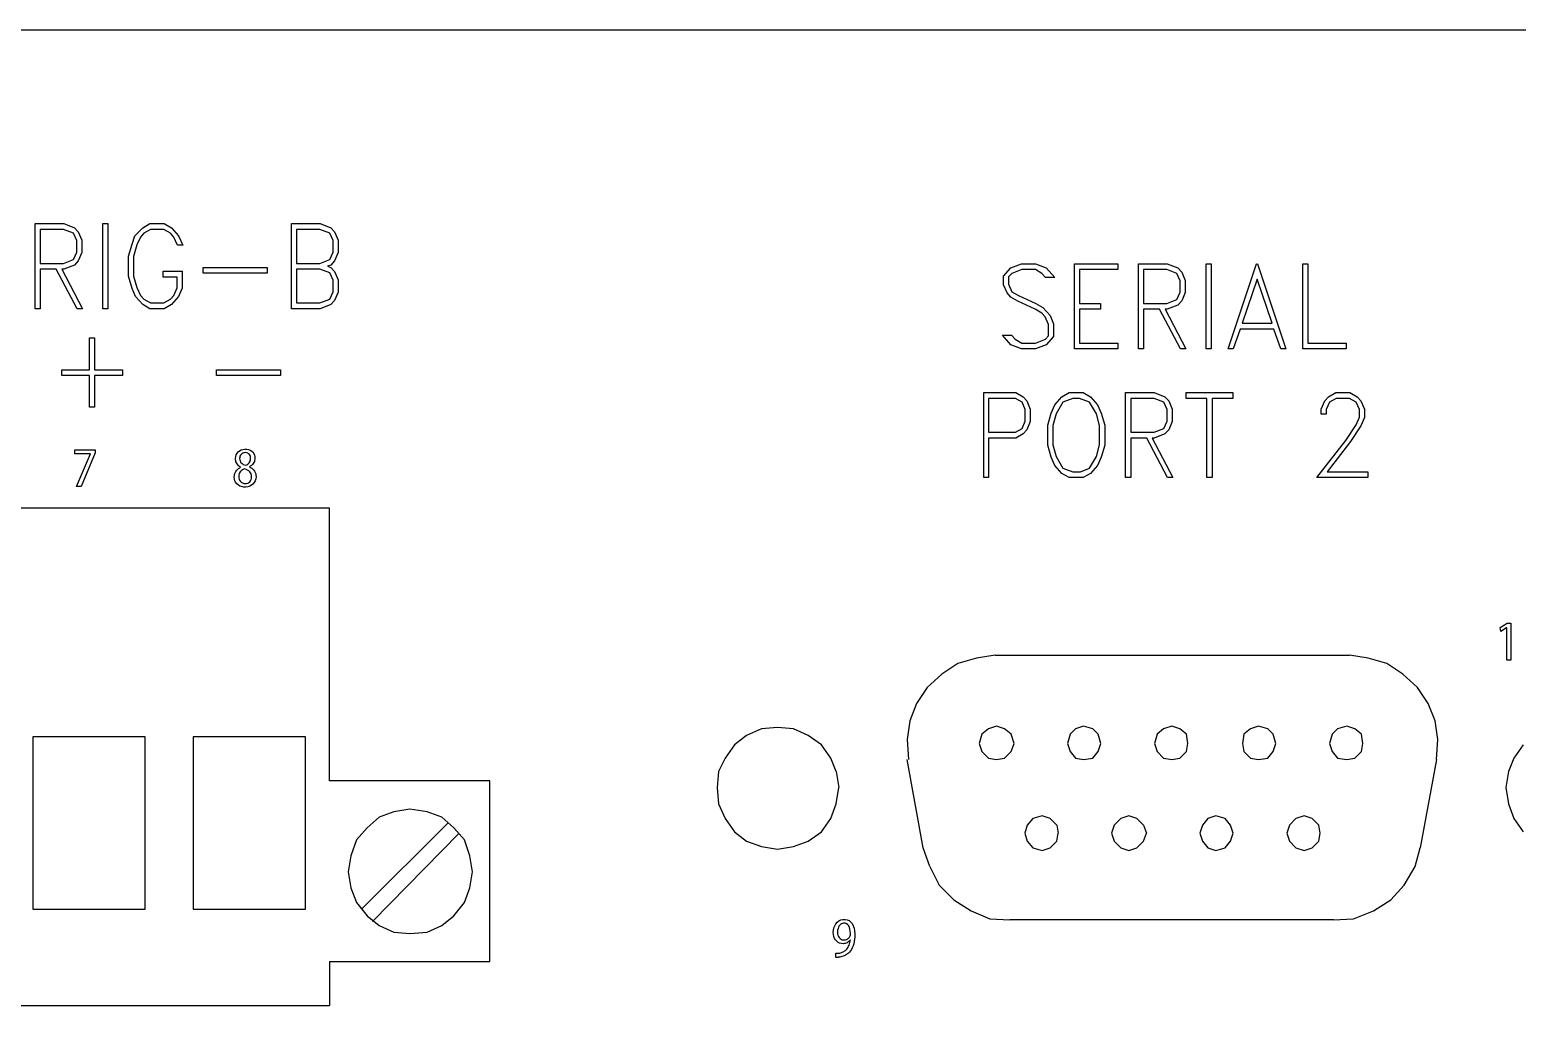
# Model space of a CAD drawing. Extents: x 3.4 to 20.6, y 5.2 to 12.5.
# Drawn here: x 16.524 to 18.379, y 11.258 to 12.482 of the extents above; entities that cross this region are included whole.
import ezdxf

# ---------------------------------------------------------------- set-up
doc = ezdxf.new("R2010")
doc.units = 0
doc.header["$MEASUREMENT"] = 0
doc.layers.get('0').update_dxf_attribs({"linetype": 'CONTINUOUS'})

msp = doc.modelspace()

# ---------------------------------------------------------------- linework, layer by layer
for points in [[(3.435, 12.4817), (20.5633, 12.4817), (20.5833, 12.48), (20.6, 12.47), (20.6133, 12.4567), (20.6217, 12.44), (20.6233, 12.4217), (20.6233, 5.5767), (20.6217, 5.5583), (20.6133, 5.5417), (20.6, 5.5283), (20.5833, 5.5183), (20.5633, 5.5167), (3.435, 5.5167)], [(16.5902, 12.1338), (16.5835, 12.1338), (16.5576, 12.1832), (16.5375, 12.1832), (16.5375, 12.1338), (16.5312, 12.1338), (16.5312, 12.2399), (16.567, 12.2399), (16.5803, 12.2348), (16.585, 12.2296), (16.5894, 12.2192), (16.5894, 12.2039), (16.585, 12.1935), (16.5803, 12.1883), (16.567, 12.1832), (16.5643, 12.1832), (16.5902, 12.1338)], [(16.5831, 12.2044), (16.5831, 12.2187), (16.579, 12.2279), (16.5667, 12.2327), (16.5375, 12.2327), (16.5375, 12.1904), (16.5667, 12.1904), (16.579, 12.1953), (16.5831, 12.2044)], [(16.6217, 12.1338), (16.6154, 12.1338), (16.6154, 12.2399), (16.6217, 12.2399), (16.6217, 12.1338)], [(16.7152, 12.2129), (16.7086, 12.2129), (16.7041, 12.2232), (16.7, 12.2279), (16.6917, 12.2327), (16.6749, 12.2327), (16.6666, 12.2279), (16.6625, 12.2232), (16.6582, 12.2136), (16.654, 12.199), (16.654, 12.1746), (16.6582, 12.1601), (16.6625, 12.1505), (16.6666, 12.1458), (16.6749, 12.141), (16.6917, 12.141), (16.7, 12.1458), (16.7041, 12.1505), (16.7083, 12.1599), (16.7083, 12.1733), (16.691, 12.1733), (16.691, 12.1805), (16.7146, 12.1805), (16.7146, 12.1593), (16.7101, 12.149), (16.7012, 12.1389), (16.6922, 12.1338), (16.6744, 12.1338), (16.6654, 12.1389), (16.6564, 12.149), (16.6522, 12.1592), (16.6477, 12.1744), (16.6477, 12.1993), (16.6522, 12.2144), (16.6557, 12.2246), (16.6654, 12.2348), (16.6744, 12.2399), (16.6922, 12.2399), (16.7012, 12.2348), (16.7101, 12.2246), (16.7152, 12.2129)], [(16.9089, 12.1544), (16.9044, 12.1441), (16.8997, 12.1389), (16.8864, 12.1338), (16.8507, 12.1338), (16.8507, 12.2399), (16.8864, 12.2399), (16.8997, 12.2348), (16.9044, 12.2296), (16.9089, 12.2192), (16.9089, 12.2039), (16.9044, 12.1935), (16.8997, 12.1883), (16.8959, 12.1869), (16.8997, 12.1854), (16.9044, 12.1801), (16.9089, 12.1698), (16.9089, 12.1544)], [(16.9026, 12.2044), (16.9026, 12.2187), (16.8985, 12.2279), (16.8861, 12.2327), (16.8569, 12.2327), (16.8569, 12.1904), (16.8861, 12.1904), (16.8985, 12.1953), (16.9026, 12.2044)], [(16.8204, 12.1783), (16.7406, 12.1783), (16.7406, 12.1854), (16.8204, 12.1854), (16.8204, 12.1783)], [(17.8025, 12.1728), (17.7911, 12.1728), (17.7866, 12.1779), (17.7783, 12.1827), (17.7614, 12.1827), (17.7488, 12.1779), (17.7449, 12.1734), (17.7449, 12.1643), (17.749, 12.155), (17.7573, 12.1502), (17.7789, 12.1403), (17.7878, 12.1354), (17.7967, 12.1252), (17.8011, 12.1149), (17.8011, 12.0993), (17.792, 12.0889), (17.7787, 12.0838), (17.7611, 12.0838), (17.7478, 12.0889), (17.7373, 12.1009), (17.7486, 12.1009), (17.7532, 12.0958), (17.7615, 12.091), (17.7784, 12.091), (17.791, 12.0958), (17.7949, 12.1002), (17.7949, 12.1143), (17.7906, 12.1238), (17.7866, 12.1284), (17.778, 12.1334), (17.7565, 12.1432), (17.7477, 12.1482), (17.7431, 12.1535), (17.7386, 12.1637), (17.7386, 12.1743), (17.7478, 12.1848), (17.7611, 12.1899), (17.7787, 12.1899), (17.792, 12.1848), (17.8025, 12.1728)], [(17.881, 12.0838), (17.8271, 12.0838), (17.8271, 12.1899), (17.881, 12.1899), (17.881, 12.1827), (17.8334, 12.1827), (17.8334, 12.1404), (17.8594, 12.1404), (17.8594, 12.1332), (17.8334, 12.1332), (17.8334, 12.091), (17.881, 12.091), (17.881, 12.0838)], [(17.966, 12.0838), (17.9593, 12.0838), (17.9333, 12.1332), (17.9133, 12.1332), (17.9133, 12.0838), (17.907, 12.0838), (17.907, 12.1899), (17.9427, 12.1899), (17.9561, 12.1848), (17.9608, 12.1796), (17.9652, 12.1692), (17.9652, 12.1539), (17.9608, 12.1435), (17.9561, 12.1383), (17.9427, 12.1332), (17.94, 12.1332), (17.966, 12.0838)], [(17.9975, 12.0838), (17.9912, 12.0838), (17.9912, 12.1899), (17.9975, 12.1899), (17.9975, 12.0838)], [(18.0908, 12.0838), (18.0844, 12.0838), (18.0758, 12.1085), (18.0336, 12.1085), (18.0251, 12.0838), (18.0186, 12.0838), (18.0541, 12.1899), (18.0554, 12.1899), (18.0908, 12.0838)], [(18.1659, 12.0838), (18.112, 12.0838), (18.112, 12.1899), (18.1182, 12.1899), (18.1182, 12.091), (18.1659, 12.091), (18.1659, 12.0838)], [(16.9026, 12.155), (16.9026, 12.1693), (16.8985, 12.1784), (16.8861, 12.1832), (16.8569, 12.1832), (16.8569, 12.141), (16.8861, 12.141), (16.8985, 12.1458), (16.9026, 12.155)], [(17.9589, 12.1544), (17.9589, 12.1687), (17.9548, 12.1779), (17.9424, 12.1827), (17.9133, 12.1827), (17.9133, 12.1404), (17.9424, 12.1404), (17.9548, 12.1453), (17.9589, 12.1544)], [(18.0735, 12.1157), (18.0547, 12.1708), (18.036, 12.1157), (18.0735, 12.1157)], [(16.64, 12.0506), (16.6054, 12.0506), (16.6054, 12.0111), (16.5991, 12.0111), (16.5991, 12.0506), (16.5645, 12.0506), (16.5645, 12.0578), (16.5991, 12.0578), (16.5991, 12.0974), (16.6054, 12.0974), (16.6054, 12.0578), (16.64, 12.0578), (16.64, 12.0506)], [(16.8373, 12.0506), (16.7575, 12.0506), (16.7575, 12.0578), (16.8373, 12.0578), (16.8373, 12.0506)], [(17.772, 11.9932), (17.7676, 11.9829), (17.763, 11.9777), (17.754, 11.9726), (17.7201, 11.9726), (17.7201, 11.9232), (17.7139, 11.9232), (17.7139, 12.0292), (17.754, 12.0292), (17.763, 12.0241), (17.7676, 12.019), (17.772, 12.0086), (17.772, 11.9932)], [(17.7657, 11.9938), (17.7657, 12.0081), (17.7617, 12.0174), (17.7535, 12.0221), (17.7201, 12.0221), (17.7201, 11.9798), (17.7535, 11.9798), (17.7617, 11.9845), (17.7657, 11.9938)], [(17.8648, 11.9637), (17.8604, 11.9486), (17.856, 11.9384), (17.8472, 11.9283), (17.8381, 11.9232), (17.8203, 11.9232), (17.8113, 11.9283), (17.8024, 11.9384), (17.7981, 11.9486), (17.7937, 11.9637), (17.7937, 11.9887), (17.7981, 12.0038), (17.8024, 12.014), (17.8113, 12.0241), (17.8203, 12.0292), (17.8381, 12.0292), (17.8472, 12.0241), (17.856, 12.014), (17.8604, 12.0038), (17.8648, 11.9887), (17.8648, 11.9637)], [(17.8585, 11.964), (17.8585, 11.9884), (17.8544, 12.0028), (17.8459, 12.0172), (17.8334, 12.0221), (17.8251, 12.0221), (17.8126, 12.0172), (17.8042, 12.0028), (17.8, 11.9884), (17.8, 11.964), (17.8042, 11.9496), (17.8126, 11.9352), (17.8251, 11.9303), (17.8345, 11.9303), (17.8459, 11.9352), (17.8544, 11.9496), (17.8585, 11.964)], [(17.9498, 11.9232), (17.9431, 11.9232), (17.9172, 11.9726), (17.8972, 11.9726), (17.8972, 11.9232), (17.8909, 11.9232), (17.8909, 12.0292), (17.9266, 12.0292), (17.9399, 12.0241), (17.9446, 12.019), (17.9491, 12.0086), (17.9491, 11.9932), (17.9446, 11.9829), (17.9399, 11.9777), (17.9266, 11.9726), (17.9239, 11.9726), (17.9498, 11.9232)], [(17.9428, 11.9938), (17.9428, 12.0081), (17.9387, 12.0172), (17.9263, 12.0221), (17.8972, 12.0221), (17.8972, 11.9798), (17.9263, 11.9798), (17.9387, 11.9846), (17.9428, 11.9938)], [(18.0245, 12.0221), (17.9986, 12.0221), (17.9986, 11.9232), (17.9923, 11.9232), (17.9923, 12.0221), (17.9664, 12.0221), (17.9664, 12.0292), (18.0245, 12.0292), (18.0245, 12.0221)], [(18.1929, 11.9232), (18.1292, 11.9232), (18.1653, 11.9695), (18.1782, 11.9891), (18.1823, 11.9988), (18.1823, 12.0081), (18.1783, 12.0174), (18.1701, 12.0221), (18.1533, 12.0221), (18.1451, 12.0174), (18.141, 12.0081), (18.141, 12.0023), (18.1348, 12.0023), (18.1348, 12.0086), (18.1392, 12.019), (18.1438, 12.0241), (18.1528, 12.0292), (18.1706, 12.0292), (18.1796, 12.0241), (18.1842, 12.019), (18.1887, 12.0086), (18.1887, 11.9981), (18.1842, 11.988), (18.1711, 11.9681), (18.1423, 11.9303), (18.1929, 11.9303), (18.1929, 11.9232)], [(16.6061, 11.958), (16.6061, 11.954), (16.5886, 11.9122), (16.5829, 11.9122), (16.6004, 11.9528), (16.6004, 11.9529), (16.5807, 11.9529), (16.5807, 11.958), (16.6061, 11.958)], [(16.8983, 11.885), (15.2983, 11.885)], [(16.8983, 11.545), (16.8983, 11.885)], [(18.366, 11.7359), (18.3658, 11.7359), (18.3588, 11.7316), (18.3578, 11.7363), (18.3666, 11.7417), (18.3712, 11.7417), (18.3712, 11.6958), (18.366, 11.6958), (18.366, 11.7359)], [(17.7283, 11.7017), (17.705, 11.6983), (17.6817, 11.6917), (17.6617, 11.6783), (17.6433, 11.6617), (17.63, 11.6417), (17.6217, 11.62), (17.6183, 11.5967), (17.62, 11.5717)], [(17.7283, 11.7017), (18.17, 11.7017)], [(18.2783, 11.5717), (18.28, 11.5967), (18.2767, 11.62), (18.2683, 11.6417), (18.255, 11.6617), (18.2367, 11.6783), (18.2167, 11.6917), (18.1933, 11.6983), (18.17, 11.7017)], [(17.53, 11.5567), (17.5233, 11.5733), (17.5117, 11.59), (17.495, 11.6017), (17.4767, 11.61), (17.4567, 11.6117), (17.4367, 11.61), (17.4183, 11.6017), (17.4033, 11.59), (17.3917, 11.5733), (17.3833, 11.5567), (17.3817, 11.5367), (17.3833, 11.5167), (17.3917, 11.4983), (17.4033, 11.4817), (17.4183, 11.47), (17.4367, 11.4633), (17.4567, 11.46), (17.4767, 11.4633), (17.495, 11.47), (17.5117, 11.4817), (17.5233, 11.4983), (17.53, 11.5167), (17.5333, 11.5367)], [(17.7517, 11.5917), (17.7483, 11.6033), (17.74, 11.61), (17.73, 11.6133), (17.72, 11.61), (17.7117, 11.6033), (17.7083, 11.5917), (17.7117, 11.5817), (17.72, 11.5733), (17.73, 11.5717), (17.74, 11.5733), (17.7483, 11.5817), (17.7517, 11.5917)], [(17.86, 11.5917), (17.8567, 11.6033), (17.85, 11.61), (17.8383, 11.6133), (17.8283, 11.61), (17.8217, 11.6033), (17.8183, 11.5917), (17.8217, 11.5817), (17.8283, 11.5733), (17.8383, 11.5717), (17.85, 11.5733), (17.8567, 11.5817), (17.86, 11.5917)], [(17.9683, 11.5917), (17.9667, 11.6033), (17.9583, 11.61), (17.9483, 11.6133), (17.9383, 11.61), (17.93, 11.6033), (17.9267, 11.5917), (17.93, 11.5817), (17.9383, 11.5733), (17.9483, 11.5717), (17.9583, 11.5733), (17.9667, 11.5817), (17.9683, 11.5917)], [(18.0783, 11.5917), (18.075, 11.6033), (18.0683, 11.61), (18.0567, 11.6133), (18.0467, 11.61), (18.0383, 11.6033), (18.0367, 11.5917), (18.0383, 11.5817), (18.0467, 11.5733), (18.0567, 11.5717), (18.0683, 11.5733), (18.075, 11.5817), (18.0783, 11.5917)], [(18.1867, 11.5917), (18.185, 11.6033), (18.1767, 11.61), (18.1667, 11.6133), (18.155, 11.61), (18.1483, 11.6033), (18.145, 11.5917), (18.1483, 11.5817), (18.155, 11.5733), (18.1667, 11.5717), (18.1767, 11.5733), (18.185, 11.5817), (18.1867, 11.5917)], [(16.5283, 11.385), (16.6683, 11.385), (16.6683, 11.6), (16.5283, 11.6), (16.5283, 11.385)], [(16.7283, 11.385), (16.8683, 11.385), (16.8683, 11.6), (16.7283, 11.6), (16.7283, 11.385)], [(18.3867, 11.59), (18.375, 11.5733), (18.3683, 11.5567), (18.365, 11.5367), (18.3683, 11.5167), (18.375, 11.4983), (18.3867, 11.4817)], [(17.53, 11.5567), (17.5333, 11.5367)], [(17.6383, 11.4617), (17.6183, 11.5717)], [(18.2783, 11.5717), (18.2583, 11.4617)], [(17.0983, 11.32), (17.0983, 11.545), (16.8983, 11.545)], [(17.0767, 11.4317), (17.0733, 11.4517), (17.0667, 11.4717), (17.0533, 11.4867), (17.0383, 11.5), (17.02, 11.5067), (16.9983, 11.51), (16.9783, 11.5067), (16.96, 11.5), (16.945, 11.4867), (16.9317, 11.4717), (16.925, 11.4517), (16.9217, 11.4317), (16.925, 11.4117), (16.9317, 11.3933), (16.945, 11.3767), (16.96, 11.365), (16.9783, 11.3567), (16.9983, 11.355), (17.02, 11.3567), (17.0383, 11.365), (17.0533, 11.3767), (17.0667, 11.3933), (17.0733, 11.4117), (17.0767, 11.4317)], [(17.805, 11.49), (17.7967, 11.4983), (17.7867, 11.5017), (17.775, 11.4983), (17.7683, 11.49), (17.765, 11.48), (17.7683, 11.47), (17.775, 11.4617), (17.7867, 11.4583), (17.7967, 11.4617), (17.805, 11.47), (17.8067, 11.48)], [(17.9133, 11.49), (17.905, 11.4983), (17.895, 11.5017), (17.885, 11.4983), (17.8767, 11.49), (17.8733, 11.48), (17.8767, 11.47), (17.885, 11.4617), (17.895, 11.4583), (17.905, 11.4617), (17.9133, 11.47), (17.9167, 11.48)], [(18.025, 11.48), (18.0217, 11.49), (18.015, 11.4983), (18.0033, 11.5017), (17.9933, 11.4983), (17.9867, 11.49), (17.9833, 11.48), (17.9867, 11.47), (17.9933, 11.4617), (18.0033, 11.4583), (18.015, 11.4617), (18.0217, 11.47), (18.025, 11.48)], [(18.1333, 11.48), (18.1317, 11.49), (18.1233, 11.4983), (18.1133, 11.5017), (18.1033, 11.4983), (18.095, 11.49), (18.0917, 11.48), (18.095, 11.47), (18.1033, 11.4617), (18.1133, 11.4583), (18.1233, 11.4617), (18.1317, 11.47), (18.1333, 11.48)], [(17.0467, 11.4933), (16.9383, 11.385)], [(17.805, 11.49), (17.8067, 11.48)], [(17.9133, 11.49), (17.9167, 11.48)], [(16.9517, 11.37), (17.06, 11.48)], [(17.6467, 11.4383), (17.6383, 11.4617)], [(18.15, 11.3717), (18.175, 11.3733), (18.2, 11.3833), (18.2217, 11.3967), (18.2383, 11.415), (18.2517, 11.4383), (18.2583, 11.4617)], [(17.6467, 11.4383), (17.6583, 11.415), (17.6767, 11.3967), (17.6983, 11.3833), (17.7217, 11.3733), (17.7467, 11.3717)], [(18.15, 11.3717), (17.7467, 11.3717)], [(16.8983, 11.32), (17.0983, 11.32)], [(16.8983, 11.32), (16.8983, 11.265)], [(15.2983, 11.265), (16.8983, 11.265)]]:
    msp.add_lwpolyline(points)
for points in [[(16.7795, 11.9238), (16.7796, 11.9258), (16.7799, 11.9276), (16.7805, 11.9293), (16.7813, 11.9308), (16.7823, 11.9322), (16.7835, 11.9335), (16.7849, 11.9346), (16.7864, 11.9356), (16.7874, 11.9361), (16.7874, 11.9361), (16.7874, 11.9361), (16.7874, 11.9362), (16.7874, 11.9362), (16.7874, 11.9362), (16.7874, 11.9363), (16.7874, 11.9363), (16.7874, 11.9363), (16.7862, 11.937), (16.7849, 11.938), (16.7838, 11.9391), (16.7829, 11.9403), (16.7822, 11.9415), (16.7816, 11.9428), (16.7813, 11.9441), (16.7811, 11.9455), (16.781, 11.9471), (16.7813, 11.9495), (16.782, 11.9517), (16.7831, 11.9536), (16.7844, 11.9553), (16.7861, 11.9567), (16.788, 11.9577), (16.7901, 11.9584), (16.7925, 11.9588), (16.795, 11.9587), (16.7974, 11.9583), (16.7994, 11.9574), (16.8012, 11.9563), (16.8026, 11.9549), (16.8037, 11.9532), (16.8045, 11.9514), (16.805, 11.9495), (16.8051, 11.9475), (16.8051, 11.9462), (16.8048, 11.9448), (16.8045, 11.9434), (16.8039, 11.9421), (16.8031, 11.9408), (16.8022, 11.9396), (16.8009, 11.9384), (16.7995, 11.9374), (16.7985, 11.9368), (16.7985, 11.9368), (16.7985, 11.9368), (16.7985, 11.9367), (16.7985, 11.9367), (16.7985, 11.9367), (16.7985, 11.9366), (16.7985, 11.9366), (16.7985, 11.9366), (16.7999, 11.9359), (16.8014, 11.9349), (16.8028, 11.9338), (16.8039, 11.9326), (16.8049, 11.9312), (16.8057, 11.9297), (16.8062, 11.928), (16.8065, 11.9263), (16.8066, 11.9242), (16.8063, 11.9216), (16.8055, 11.9192), (16.8044, 11.9171), (16.8028, 11.9152), (16.801, 11.9137), (16.7989, 11.9126), (16.7965, 11.9118), (16.794, 11.9114), (16.7912, 11.9115), (16.7886, 11.912), (16.7863, 11.9128), (16.7843, 11.9141), (16.7826, 11.9156), (16.7812, 11.9174), (16.7803, 11.9194), (16.7797, 11.9215)], [(16.7861, 11.947), (16.7863, 11.9454), (16.7867, 11.944), (16.7873, 11.9427), (16.7882, 11.9416), (16.7893, 11.9407), (16.7907, 11.9398), (16.7922, 11.9392), (16.7938, 11.9386), (16.7951, 11.9391), (16.7962, 11.9399), (16.7973, 11.9407), (16.7982, 11.9417), (16.7989, 11.9428), (16.7995, 11.944), (16.7998, 11.9454), (16.7999, 11.9469), (16.7998, 11.9483), (16.7996, 11.9496), (16.7991, 11.9509), (16.7984, 11.952), (16.7974, 11.953), (16.7963, 11.9537), (16.7948, 11.9542), (16.7931, 11.9544), (16.7915, 11.9542), (16.7901, 11.9538), (16.7889, 11.9531), (16.7879, 11.9522), (16.7872, 11.9511), (16.7866, 11.9499), (16.7863, 11.9485)], [(16.8011, 11.9241), (16.801, 11.9261), (16.8005, 11.9278), (16.7998, 11.9293), (16.7987, 11.9305), (16.7975, 11.9316), (16.7959, 11.9326), (16.7942, 11.9334), (16.7923, 11.9341), (16.7906, 11.9335), (16.7892, 11.9326), (16.7879, 11.9316), (16.7869, 11.9305), (16.7861, 11.9292), (16.7855, 11.9278), (16.7852, 11.9263), (16.785, 11.9247), (16.7851, 11.923), (16.7855, 11.9213), (16.7861, 11.9199), (16.7871, 11.9186), (16.7882, 11.9175), (16.7896, 11.9166), (16.7912, 11.9161), (16.7931, 11.9159), (16.7948, 11.9161), (16.7964, 11.9165), (16.7978, 11.9173), (16.7989, 11.9182), (16.7999, 11.9194), (16.8006, 11.9208), (16.801, 11.9224)], [(17.5297, 11.3302), (17.5301, 11.3302), (17.5306, 11.3302), (17.531, 11.3302), (17.5315, 11.3302), (17.532, 11.3302), (17.5325, 11.3303), (17.5331, 11.3303), (17.5337, 11.3304), (17.5345, 11.3305), (17.5356, 11.3307), (17.5366, 11.331), (17.5376, 11.3314), (17.5386, 11.3319), (17.5396, 11.3325), (17.5405, 11.3331), (17.5414, 11.3338), (17.5423, 11.3346), (17.5431, 11.3355), (17.544, 11.3366), (17.5448, 11.3378), (17.5455, 11.3391), (17.5461, 11.3404), (17.5467, 11.3419), (17.5472, 11.3435), (17.5475, 11.3453), (17.5479, 11.3471), (17.5478, 11.3471), (17.5478, 11.3471), (17.5478, 11.3471), (17.5478, 11.3471), (17.5477, 11.3471), (17.5477, 11.3471), (17.5477, 11.3471), (17.5477, 11.3471), (17.5474, 11.3467), (17.5466, 11.3457), (17.5457, 11.3449), (17.5447, 11.3441), (17.5436, 11.3434), (17.5425, 11.3429), (17.5413, 11.3425), (17.54, 11.3423), (17.5387, 11.3421), (17.5366, 11.3422), (17.5343, 11.3428), (17.5323, 11.3438), (17.5306, 11.3451), (17.5291, 11.3468), (17.5279, 11.3488), (17.527, 11.3511), (17.5265, 11.3535), (17.5263, 11.3562), (17.5265, 11.3591), (17.5272, 11.3619), (17.5282, 11.3645), (17.5296, 11.3669), (17.5313, 11.3689), (17.5333, 11.3705), (17.5356, 11.3717), (17.5382, 11.3723), (17.541, 11.3724), (17.5436, 11.3719), (17.546, 11.3709), (17.548, 11.3693), (17.5498, 11.3672), (17.5512, 11.3646), (17.5523, 11.3616), (17.553, 11.3582), (17.5533, 11.3545), (17.5533, 11.3509), (17.553, 11.3477), (17.5526, 11.3447), (17.5519, 11.3419), (17.5511, 11.3394), (17.5501, 11.3371), (17.549, 11.3351), (17.5478, 11.3332), (17.5464, 11.3316), (17.5453, 11.3305), (17.5441, 11.3294), (17.5428, 11.3285), (17.5415, 11.3277), (17.5401, 11.327), (17.5387, 11.3264), (17.5372, 11.326), (17.5357, 11.3256), (17.5345, 11.3254), (17.5338, 11.3253), (17.5332, 11.3253), (17.5326, 11.3252), (17.532, 11.3251), (17.5314, 11.3251), (17.5309, 11.3251), (17.5303, 11.3251), (17.5299, 11.3251), (17.5297, 11.3252), (17.5297, 11.3256), (17.5297, 11.3263), (17.5297, 11.3271), (17.5297, 11.328), (17.5297, 11.3288), (17.5297, 11.3295), (17.5297, 11.33)], [(17.5317, 11.3566), (17.5318, 11.3546), (17.5322, 11.3528), (17.5329, 11.3511), (17.5337, 11.3497), (17.5348, 11.3486), (17.536, 11.3477), (17.5375, 11.3471), (17.5391, 11.3469), (17.5405, 11.3469), (17.5417, 11.3471), (17.5429, 11.3475), (17.5439, 11.348), (17.5449, 11.3487), (17.5458, 11.3495), (17.5465, 11.3503), (17.5471, 11.3513), (17.5474, 11.3518), (17.5475, 11.352), (17.5476, 11.3522), (17.5477, 11.3525), (17.5477, 11.3528), (17.5478, 11.3531), (17.5478, 11.3534), (17.5478, 11.3537), (17.5478, 11.3551), (17.5476, 11.3578), (17.5472, 11.3602), (17.5465, 11.3624), (17.5456, 11.3643), (17.5444, 11.3658), (17.5429, 11.3669), (17.5412, 11.3676), (17.5393, 11.3677), (17.5377, 11.3675), (17.5362, 11.3668), (17.5349, 11.3658), (17.5338, 11.3645), (17.5329, 11.3629), (17.5323, 11.361), (17.5318, 11.3589)]]:
    msp.add_lwpolyline(points, close=True)

doc.saveas('drawing.dxf')
